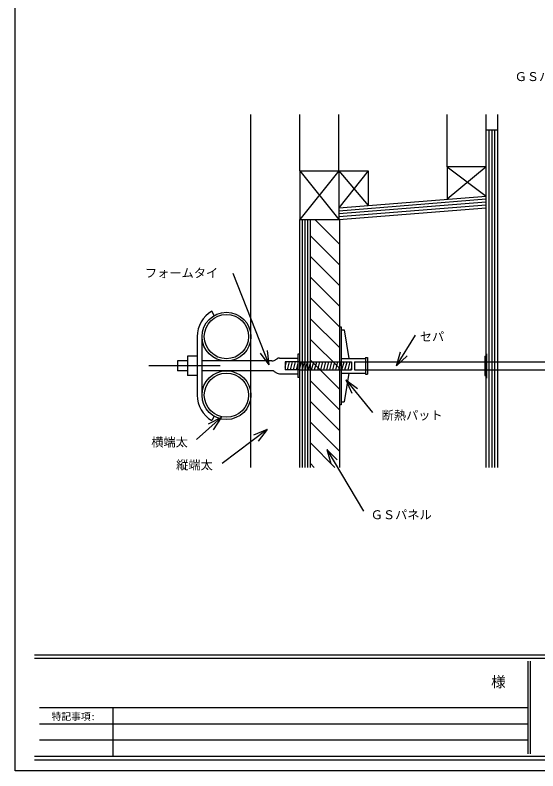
# Model space of a CAD drawing. Units: millimetres on the paper, with parts at other scales. Extents: x -206 to 194, y -698 to 482.
# Drawn here: x -205.8 to -98.8, y -698.1 to -543.3 of the extents above; entities that cross this region are included whole.
import ezdxf
from ezdxf.enums import TextEntityAlignment as Align

# ---------------------------------------------------------------- set-up
doc = ezdxf.new("R2010")
doc.units = ezdxf.units.MM
doc.layers.add('0-0', color=7, linetype='Continuous')
doc.layers.add('1-4', color=7, linetype='Continuous')
doc.styles.add('ＭＳ ゴシック', font='')
doc.styles.get('ＭＳ ゴシック').set_extended_font_data('MS Gothic')

msp = doc.modelspace()

# ---------------------------------------------------------------- linework, layer by layer
at = {"layer": '0-0'}
for p, q in [((-201.849, -674.342), (190.151, -674.342)), ((190.151, -675.142), (-201.849, -675.142)), ((-100.849, -675.642), (-100.849, -694.642)), ((-100.349, -675.642), (-100.349, -694.642)), ((-200.849, -685.142), (-100.849, -685.142)), ((-185.849, -685.142), (-185.849, -695.142)), ((-200.849, -688.476), (-100.849, -688.476)), ((-200.849, -691.809), (-100.849, -691.809)), ((-201.849, -695.142), (190.151, -695.142)), ((190.151, -695.942), (-201.849, -695.942))]:
    msp.add_line(p, q, dxfattribs=at)
msp.add_lwpolyline([(-205.849, -418.142), (194.151, -418.142), (194.151, -698.142), (-205.849, -698.142)], close=True, dxfattribs=at)
at = {"layer": '1-4'}
for p, q in [((-157.558, -635.946), (-157.558, -563.619)), ((-147.558, -575.146), (-147.558, -563.619)), ((-139.558, -575.146), (-139.558, -563.619)), ((-106.958, -566.746), (-106.958, -563.619)), ((-109.358, -566.746), (-106.958, -566.746)), ((-108.758, -635.946), (-108.758, -566.746)), ((-108.158, -635.946), (-108.158, -566.746)), ((-107.558, -635.946), (-107.558, -566.746)), ((-106.958, -635.946), (-106.958, -566.746)), ((-117.358, -574.338), (-117.358, -580.974)), ((-109.358, -574.338), (-117.358, -580.974)), ((-117.358, -574.338), (-109.358, -580.338)), ((-147.558, -575.146), (-147.558, -585.146)), ((-147.558, -575.146), (-139.558, -585.146)), ((-139.558, -575.146), (-147.558, -585.146)), ((-139.558, -575.146), (-139.558, -585.146)), ((-133.558, -575.146), (-139.558, -582.738)), ((-139.558, -575.146), (-133.558, -582.261)), ((-139.558, -582.738), (-109.358, -580.338)), ((-139.558, -583.34), (-109.358, -580.94)), ((-139.558, -583.942), (-109.358, -581.542)), ((-139.558, -584.544), (-109.358, -582.144)), ((-147.008, -635.946), (-147.008, -585.146)), ((-146.458, -635.946), (-146.458, -585.146)), ((-145.908, -635.946), (-145.908, -585.146)), ((-145.358, -635.946), (-145.358, -585.146)), ((-144.472, -585.146), (-139.358, -590.26)), ((-139.358, -635.946), (-139.358, -585.146)), ((-145.358, -588.503), (-139.358, -594.503)), ((-145.358, -592.746), (-139.358, -598.746)), ((-153.837, -614.947), (-161.177, -596.188)), ((-145.358, -596.988), (-139.358, -602.988)), ((-145.358, -601.231), (-139.358, -607.231)), ((-165.058, -604.816), (-165.558, -603.95)), ((-145.358, -605.473), (-139.358, -611.473)), ((-139.058, -607.746), (-138.458, -607.746)), ((-138.458, -607.746), (-137.458, -613.646)), ((-168.558, -609.146), (-168.558, -621.146)), ((-167.558, -621.146), (-167.558, -609.146)), ((-145.358, -609.716), (-139.358, -615.716)), ((-127.738, -615.151), (-123.863, -608.83)), ((-153.837, -614.947), (-155.616, -612.532)), ((-153.837, -614.947), (-154.17, -611.966)), ((-147.958, -612.746), (-147.958, -617.546)), ((-147.558, -612.746), (-147.958, -612.746)), ((-127.738, -615.151), (-126.885, -612.275)), ((-127.738, -615.151), (-125.561, -613.086)), ((-109.658, -613.146), (-109.258, -613.146)), ((-109.258, -612.646), (-109.258, -617.646)), ((-172.558, -614.146), (-172.558, -616.146)), ((-170.558, -614.146), (-172.558, -614.146)), ((-153.265, -614.146), (-167.558, -614.146)), ((-152.765, -614.012), (-152.19, -613.68)), ((-151.69, -613.546), (-147.958, -613.546)), ((-147.558, -614.346), (-150.558, -614.346)), ((-150.558, -614.346), (-150.558, -615.946)), ((-150.558, -615.404), (-150.274, -614.346)), ((-150.082, -615.946), (-149.653, -614.346)), ((-149.461, -615.946), (-149.032, -614.346)), ((-148.84, -615.946), (-148.411, -614.346)), ((-148.218, -615.946), (-147.79, -614.346)), ((-147.597, -615.946), (-147.168, -614.346)), ((-147.558, -614.346), (-139.258, -614.346)), ((-146.976, -615.946), (-146.547, -614.346)), ((-146.355, -615.946), (-145.926, -614.346)), ((-145.734, -615.946), (-145.305, -614.346)), ((-145.358, -613.959), (-139.358, -619.959)), ((-145.113, -615.946), (-144.684, -614.346)), ((-144.491, -615.946), (-144.063, -614.346)), ((-143.87, -615.946), (-143.441, -614.346)), ((-143.249, -615.946), (-142.82, -614.346)), ((-142.628, -615.946), (-142.199, -614.346)), ((-142.007, -615.946), (-141.578, -614.346)), ((-141.386, -615.946), (-140.957, -614.346)), ((-140.764, -615.946), (-140.336, -614.346)), ((-140.143, -615.946), (-139.715, -614.346)), ((-139.522, -615.946), (-139.093, -614.346)), ((-139.058, -613.646), (-134.058, -613.646)), ((-138.901, -615.946), (-138.472, -614.346)), ((-138.28, -615.946), (-137.851, -614.346)), ((-137.659, -615.946), (-137.23, -614.346)), ((-136.358, -614.346), (-133.658, -614.346)), ((-136.358, -614.346), (-136.358, -615.946)), ((-134.058, -613.446), (-134.058, -616.846)), ((-134.058, -613.446), (-133.658, -613.446)), ((-133.658, -613.446), (-133.658, -616.846)), ((-133.658, -614.346), (-109.658, -614.346)), ((-109.658, -614.346), (-90.647, -614.346)), ((-163.814, -615.146), (-178.436, -615.146)), ((-170.558, -616.146), (-172.558, -616.146)), ((-153.265, -616.146), (-167.558, -616.146)), ((-152.765, -616.28), (-152.19, -616.612)), ((-147.558, -615.946), (-150.558, -615.946)), ((-147.558, -615.946), (-139.258, -615.946)), ((-139.258, -615.946), (-136.958, -615.946)), ((-137.037, -615.946), (-136.958, -615.649)), ((-136.358, -615.946), (-133.658, -615.946)), ((-133.658, -615.946), (-109.658, -615.946)), ((-109.658, -615.946), (-90.647, -615.946)), ((-168.558, -617.146), (-170.558, -617.146)), ((-151.69, -616.746), (-147.958, -616.746)), ((-147.558, -617.546), (-147.958, -617.546)), ((-139.058, -616.646), (-134.058, -616.646)), ((-137.458, -616.646), (-138.458, -622.546)), ((-134.058, -616.846), (-133.658, -616.846)), ((-145.358, -618.201), (-139.358, -624.201)), ((-138.136, -618.006), (-132.631, -624.734)), ((-138.136, -618.006), (-136.902, -620.74)), ((-138.136, -618.006), (-135.701, -619.757)), ((-145.358, -622.444), (-139.358, -628.444)), ((-139.058, -622.546), (-138.458, -622.546)), ((-139.058, -623.146), (-139.258, -623.146)), ((-165.058, -625.476), (-165.558, -626.342)), ((-163.624, -625.754), (-168.722, -630.24)), ((-163.624, -625.754), (-166.312, -627.085)), ((-163.624, -625.754), (-165.287, -628.251)), ((-145.358, -626.687), (-139.358, -632.687)), ((-154.245, -628.201), (-163.42, -635.133)), ((-154.245, -628.201), (-157.025, -629.328)), ((-154.245, -628.201), (-156.089, -630.567)), ((-145.358, -630.929), (-140.341, -635.946)), ((-142.011, -632.279), (-134.466, -644.921)), ((-142.011, -632.279), (-141.192, -635.165)), ((-142.011, -632.279), (-139.859, -634.369)), ((-145.358, -635.172), (-144.584, -635.946))]:
    msp.add_line(p, q, dxfattribs=at)
for points in [[(-109.358, -574.338), (-117.358, -574.338), (-117.358, -563.619)], [(-109.358, -566.746), (-109.358, -566.618), (-109.358, -563.619)], [(-109.358, -635.946), (-109.358, -574.8), (-109.358, -566.746)], [(-147.558, -575.146), (-133.558, -575.146), (-133.558, -582.261)], [(-147.558, -635.946), (-147.558, -585.146), (-139.558, -585.146), (-109.358, -582.746)], [(-139.258, -607.146), (-139.058, -607.146), (-139.058, -623.146)], [(-168.558, -613.146), (-170.558, -613.146), (-170.558, -617.146)], [(-109.658, -613.146), (-109.658, -617.146), (-109.258, -617.146)], [(-139.258, -614.346), (-136.958, -614.346), (-136.958, -615.946)]]:
    msp.add_lwpolyline(points, dxfattribs=at)
for centre, radius in [((-162.558, -609.146), 5), ((-162.558, -609.146), 4.54), ((-162.558, -621.146), 5), ((-162.558, -621.146), 4.54)]:
    msp.add_circle(centre, radius, dxfattribs=at)
for centre, radius, start, end in [((-162.558, -609.146), 6, 119.99998, 180), ((-153.265, -613.146), 1, 270, 299.99998), ((-151.69, -614.546), 1, 90, 119.99998), ((-153.265, -617.146), 1, 59.99998, 90), ((-151.69, -615.746), 1, 240, 270), ((-162.558, -621.146), 6, 180, 240)]:
    msp.add_arc(centre, radius, start, end, dxfattribs=at)

# ---------------------------------------------------------------- texts
at = {"layer": '0-0', "style": 'ＭＳ ゴシック'}
msp.add_text('様', height=2.199, dxfattribs=at).set_placement((-108.349, -681.672), align=Align.BOTTOM_LEFT)
at = {"layer": '0-0', "color": 4, "style": 'ＭＳ ゴシック'}
msp.add_text('特記事項: ', height=1.466, dxfattribs=at).set_placement((-198.38, -688.179), align=Align.BOTTOM_LEFT)
at = {"layer": '1-4', "color": 4, "style": 'ＭＳ ゴシック'}
for s, p in [('ＧＳパネル', (-103.518, -557.33)), ('フォームタイ', (-179.252, -597.569)), ('セパ', (-122.956, -610.619)), ('断熱パット', (-130.769, -626.727)), ('横端太', (-177.963, -632.232)), ('縦端太', (-172.865, -636.922)), ('ＧＳパネル', (-133.012, -647.117))]:
    msp.add_text(s, height=1.833, dxfattribs=at).set_placement(p, align=Align.BOTTOM_LEFT)

doc.saveas('drawing.dxf')
